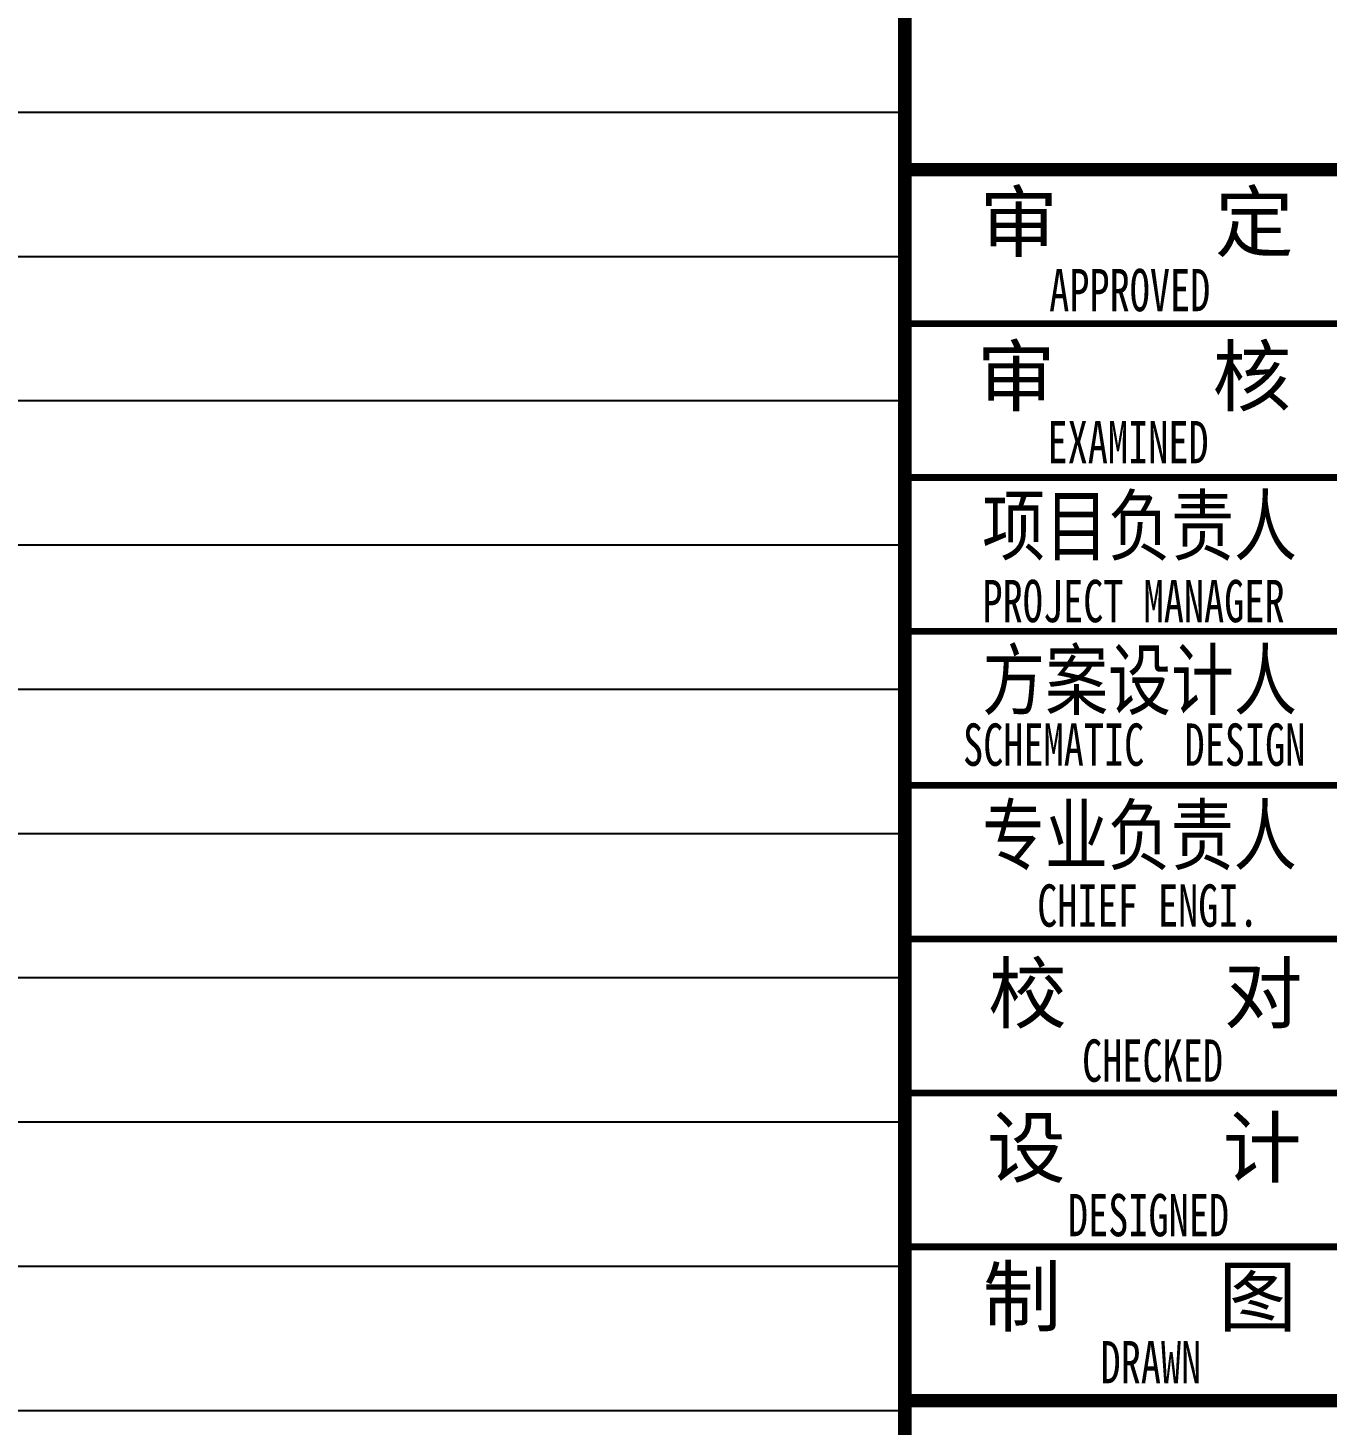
# Model space of a CAD drawing. Extents: x 609585 to 758557, y 501145 to 763045.
# Drawn here: x 746001 to 752758, y 586218 to 593482 of the extents above; entities that cross this region are included whole.
import ezdxf
from ezdxf.enums import TextEntityAlignment as Align

# ---------------------------------------------------------------- set-up
doc = ezdxf.new("R2010")
doc.units = 0
doc.header["$LTSCALE"] = 1000
doc.header["$MEASUREMENT"] = 0
for name, color, linetype in [('Defpoint', 7, 'Continuous'), ('图框', 140, 'Continuous'), ('图签文字', 147, 'Continuous')]:
    doc.layers.add(name, color=color, linetype=linetype)
doc.styles.add('建筑图签-1', font='', dxfattribs={"width": 0.7})
doc.styles.get('建筑图签-1').set_extended_font_data('SimHei')

msp = doc.modelspace()

# ---------------------------------------------------------------- linework, layer by layer
at = {"layer": 'Defpoint', "color": 252}
for p, q in [((750557, 635044.7), (750557, 579544.7)), ((702557, 593044.7), (750559.8, 593044.7)), ((702557, 592294.7), (750557, 592294.7)), ((702557, 591544.7), (750557, 591544.7)), ((702557, 590794.7), (750557, 590794.7)), ((702557, 590044.7), (750557, 590044.7)), ((702557, 589294.7), (750557, 589294.7)), ((702557, 588544.7), (750557, 588544.7)), ((702557, 587794.7), (750557, 587794.7)), ((702557, 587044.7), (750557, 587044.7)), ((676957, 586294.7), (750557, 586294.7))]:
    msp.add_line(p, q, dxfattribs=at)
at = {"layer": '图框'}
for points, const_width in [([(750561.9, 579544.7), (750561.9, 636944.7)], 70), ([(757561.9, 592745), (750561.9, 592745)], 70), ([(750561.9, 592745), (757561.9, 592745)], 70), ([(750561.9, 591945), (757561.9, 591945)], 35), ([(750561.9, 591145), (757561.9, 591145)], 35), ([(750561.9, 590345), (757561.9, 590345)], 35), ([(750561.9, 589545), (757561.9, 589545)], 35), ([(750561.9, 588745), (757561.9, 588745)], 35), ([(750561.9, 587945), (757561.9, 587945)], 35), ([(750561.9, 587145), (757561.9, 587145)], 35), ([(750561.9, 586345), (757561.9, 586345)], 70)]:
    msp.add_lwpolyline(points, dxfattribs=dict(at, const_width=const_width))

# ---------------------------------------------------------------- texts
at = {"layer": '图框', "style": '建筑图签-1', "width": 0.7}
for s, p in [('APPROVED ', (751312.6, 592009.4)), ('EXAMINED  ', (751303.9, 591218.8, -1799)), ('PROJECT MANAGER', (750965.8, 590392.6, -1799)), ('SCHEMATIC  DESIGN', (750864.5, 589646, -1799))]:
    msp.add_text(s, height=220, dxfattribs=at).set_placement(p)
for s, p in [('CHIEF ENGI.', (751826.4, 588919.5)), ('CHECKED  ', (751955, 588113.4)), ('DESIGNED ', (751881.5, 587310.1)), (' DRAWN   ', (751946.5, 586545.2))]:
    msp.add_text(s, height=220, dxfattribs=at).set_placement(p, align=Align.MIDDLE)
at = {"layer": '图签文字', "color": 7, "style": '建筑图签-1'}
for s, p in [('审    定', (750949.6, 592323.9)), ('审    核', (750936.5, 591521.6)), ('校    对', (750995.2, 588312.8)), ('设    计', (750989.8, 587511.2)), ('制    图', (750966.8, 586736.3))]:
    msp.add_text(s, height=300, dxfattribs=at).set_placement(p)
at = {"layer": '图签文字', "color": 7, "style": '建筑图签-1', "width": 0.8}
for s, p in [('项目负责人', (750964.4, 590745.3)), ('方案设计人', (750964.4, 589942.8)), ('专业负责人', (750963.1, 589136.3))]:
    msp.add_text(s, height=300, dxfattribs=at).set_placement(p)

doc.saveas('drawing.dxf')
